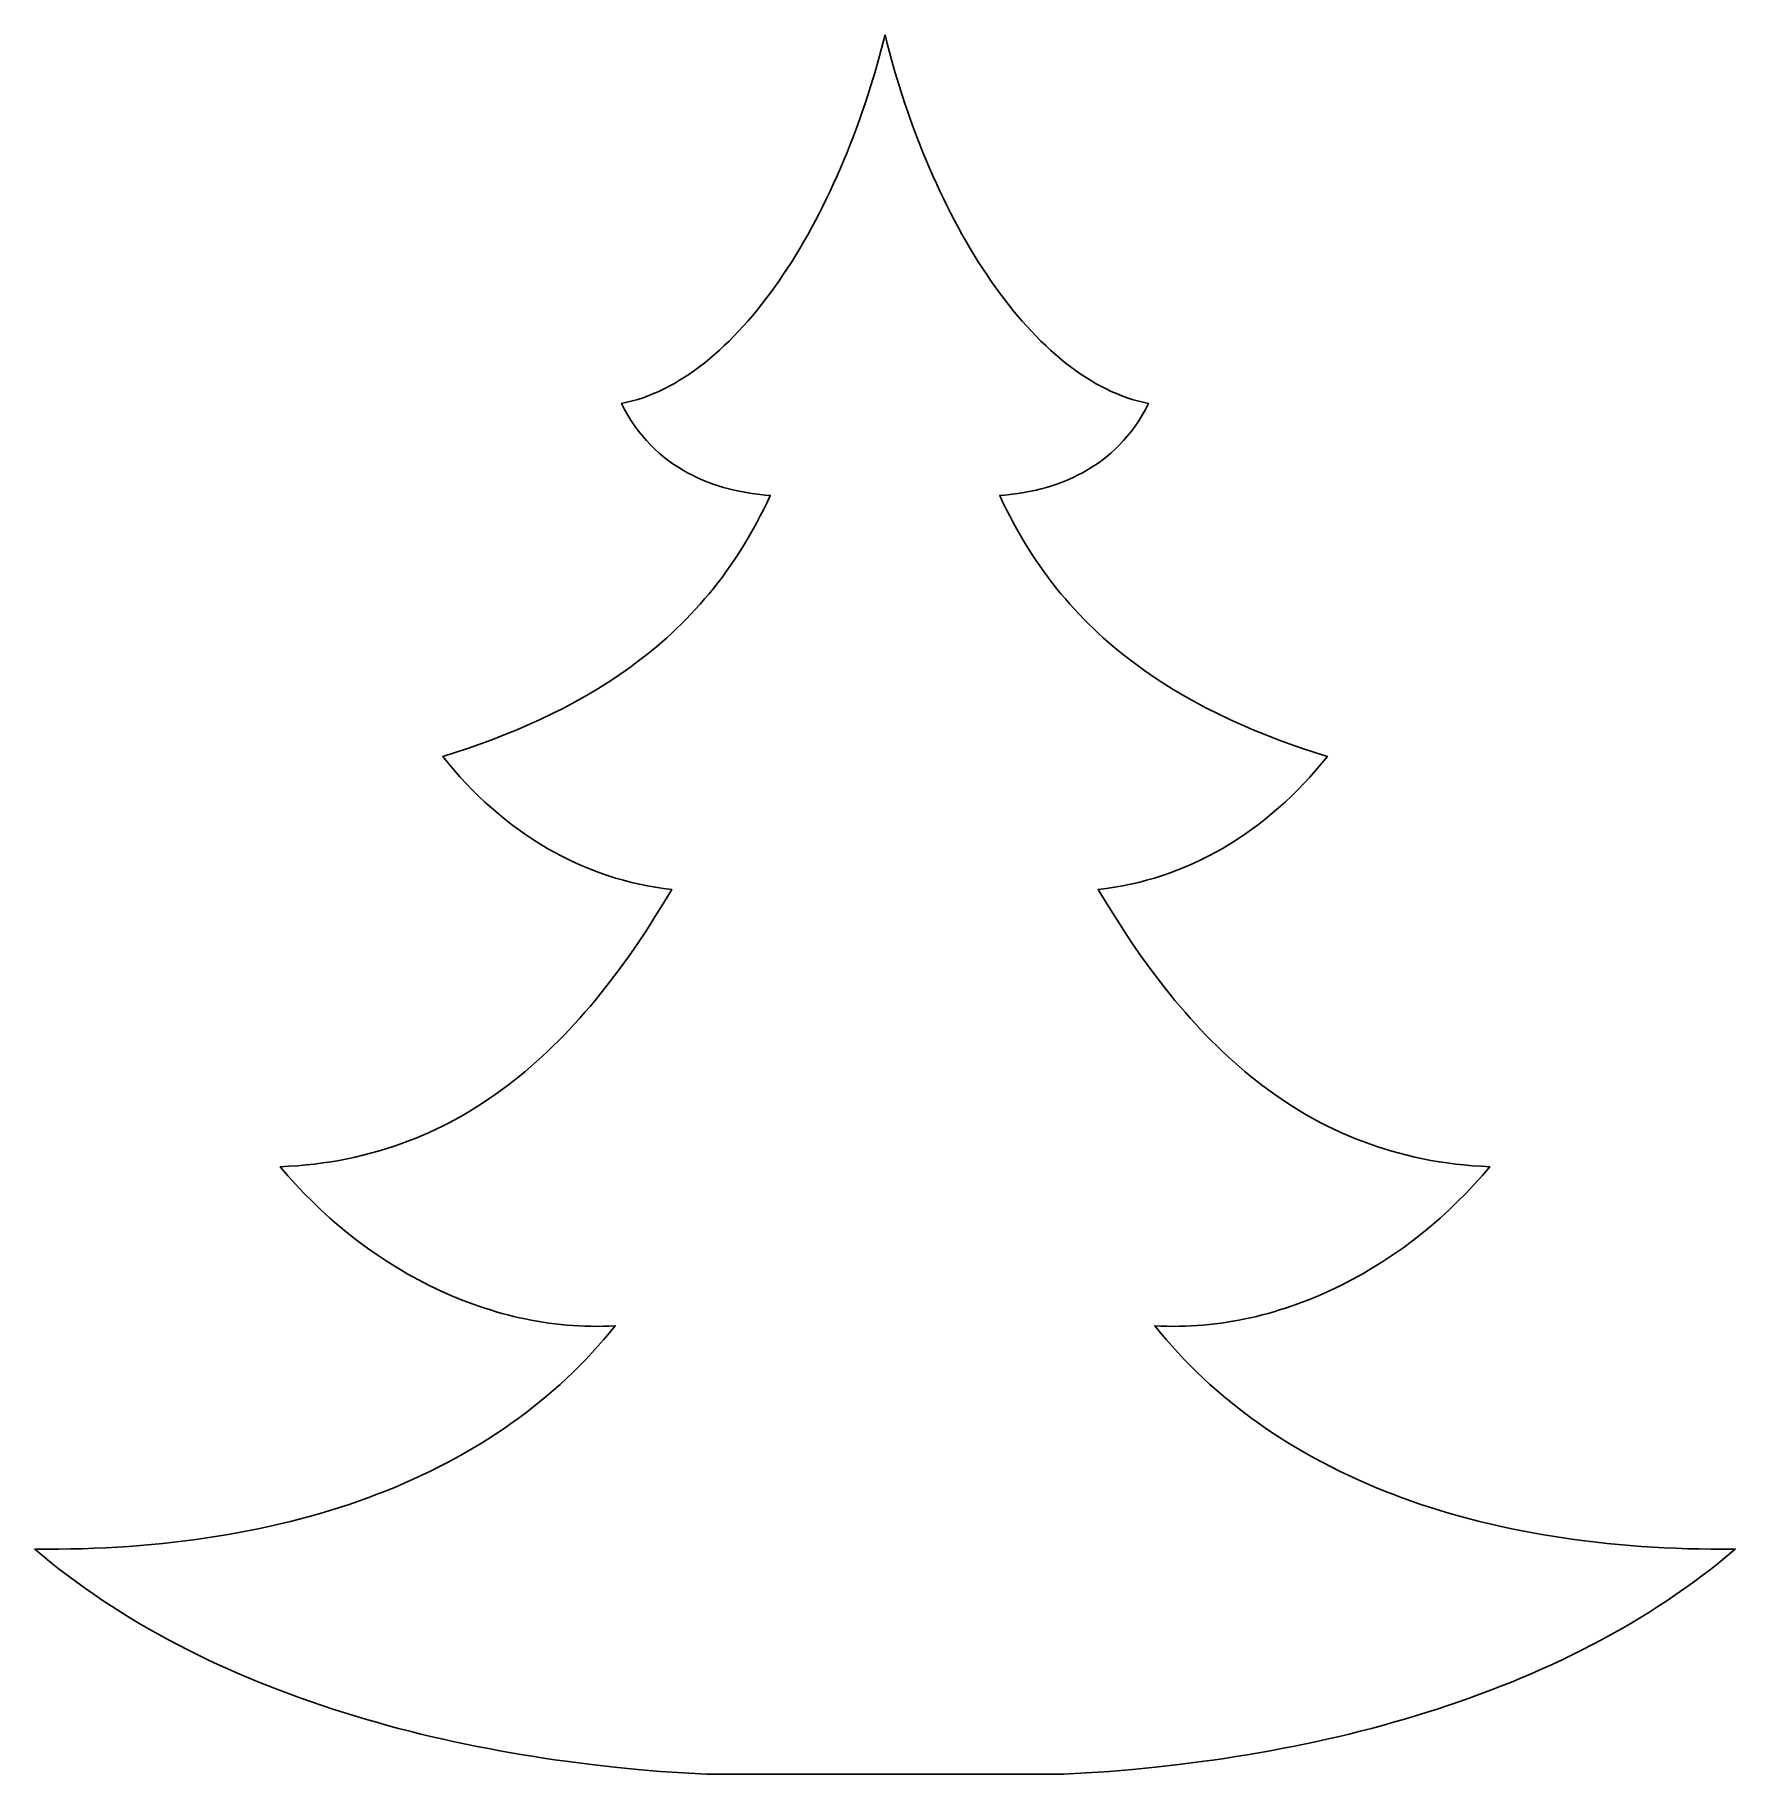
# Model space of a CAD drawing. Extents: x 0 to 5.87, y -0.01 to 5.99.
import ezdxf

# ---------------------------------------------------------------- set-up
doc = ezdxf.new("R2010")
doc.units = 0
doc.layers.add('LAYER_1', color=18, linetype='CONTINUOUS')

msp = doc.modelspace()

# ---------------------------------------------------------------- linework, layer by layer
at = {"layer": 'LAYER_1'}
msp.add_lwpolyline([(2.9333, 5.9861), (2.9257, 5.9559), (2.9178, 5.9259), (2.9096, 5.8961), (2.9011, 5.8664), (2.8924, 5.8369), (2.8834, 5.8075), (2.8742, 5.7784), (2.8647, 5.7494), (2.8549, 5.7207), (2.8449, 5.6922), (2.8346, 5.6639), (2.8241, 5.6359), (2.8134, 5.608), (2.8024, 5.5805), (2.7912, 5.5532), (2.7797, 5.5262), (2.768, 5.4994), (2.7561, 5.473), (2.744, 5.4468), (2.7317, 5.4209), (2.7191, 5.3954), (2.7063, 5.3702), (2.6933, 5.3453), (2.6802, 5.3207), (2.6668, 5.2965), (2.6532, 5.2726), (2.6394, 5.2491), (2.6254, 5.226), (2.6113, 5.2033), (2.597, 5.1809), (2.5824, 5.159), (2.5677, 5.1374), (2.5529, 5.1163), (2.5378, 5.0956), (2.5226, 5.0753), (2.5073, 5.0555), (2.4917, 5.0361), (2.476, 5.0172), (2.4602, 4.9987), (2.4442, 4.9808), (2.4281, 4.9633), (2.4118, 4.9463), (2.3954, 4.9298), (2.3788, 4.9138), (2.3622, 4.8983), (2.3453, 4.8834), (2.3284, 4.869), (2.3114, 4.8551), (2.2942, 4.8418), (2.2769, 4.829), (2.2595, 4.8169), (2.242, 4.8053), (2.2243, 4.7942), (2.2066, 4.7838), (2.1888, 4.774), (2.1709, 4.7648), (2.1529, 4.7562), (2.1348, 4.7483), (2.1166, 4.741), (2.0984, 4.7343), (2.08, 4.7283), (2.0616, 4.723), (2.0431, 4.7183), (2.0246, 4.7144), (2.035, 4.6936), (2.0461, 4.6737), (2.0578, 4.6547), (2.0701, 4.6364), (2.0829, 4.6189), (2.0962, 4.6023), (2.11, 4.5864), (2.1243, 4.5712), (2.139, 4.5568), (2.1541, 4.5431), (2.1696, 4.5302), (2.1855, 4.5179), (2.2017, 4.5063), (2.2182, 4.4954), (2.235, 4.4851), (2.252, 4.4755), (2.2693, 4.4665), (2.2867, 4.4581), (2.3044, 4.4503), (2.3222, 4.4431), (2.3401, 4.4365), (2.3581, 4.4305), (2.3761, 4.4249), (2.3942, 4.4199), (2.4123, 4.4155), (2.4304, 4.4115), (2.4485, 4.408), (2.4665, 4.405), (2.4844, 4.4024), (2.5022, 4.4003), (2.5198, 4.3986), (2.5373, 4.3973), (2.5262, 4.3733), (2.5148, 4.3496), (2.5031, 4.3264), (2.4911, 4.3035), (2.4788, 4.281), (2.4662, 4.2589), (2.4534, 4.2372), (2.4403, 4.2159), (2.4269, 4.1949), (2.4133, 4.1743), (2.3994, 4.154), (2.3853, 4.1342), (2.3709, 4.1146), (2.3563, 4.0955), (2.3414, 4.0766), (2.3263, 4.0581), (2.3109, 4.04), (2.2954, 4.0222), (2.2796, 4.0047), (2.2635, 3.9875), (2.2473, 3.9707), (2.2309, 3.9542), (2.2142, 3.938), (2.1974, 3.9221), (2.1803, 3.9065), (2.1631, 3.8912), (2.1457, 3.8762), (2.128, 3.8616), (2.1102, 3.8472), (2.0923, 3.8331), (2.0741, 3.8192), (2.0558, 3.8057), (2.0373, 3.7924), (2.0187, 3.7794), (1.9999, 3.7667), (1.981, 3.7543), (1.9427, 3.7301), (1.9038, 3.707), (1.8645, 3.6848), (1.8246, 3.6636), (1.7843, 3.6434), (1.7436, 3.624), (1.7025, 3.6054), (1.6611, 3.5877), (1.6194, 3.5708), (1.5773, 3.5546), (1.5351, 3.5391), (1.4927, 3.5244), (1.45, 3.5103), (1.4073, 3.4969), (1.4269, 3.4726), (1.4469, 3.449), (1.4673, 3.4259), (1.4881, 3.4033), (1.5094, 3.3814), (1.5311, 3.3601), (1.5531, 3.3393), (1.5755, 3.3192), (1.5983, 3.2996), (1.6214, 3.2807), (1.6449, 3.2625), (1.6687, 3.2448), (1.6929, 3.2279), (1.7173, 3.2115), (1.742, 3.1959), (1.7671, 3.1809), (1.7924, 3.1665), (1.8179, 3.1529), (1.8438, 3.14), (1.8698, 3.1277), (1.8961, 3.1162), (1.9226, 3.1054), (1.9494, 3.0953), (1.9763, 3.0859), (2.0034, 3.0773), (2.0307, 3.0695), (2.0582, 3.0624), (2.0858, 3.056), (2.1135, 3.0504), (2.1414, 3.0456), (2.1694, 3.0416), (2.1975, 3.0384), (2.1689, 2.9906), (2.1397, 2.9434), (2.1099, 2.8968), (2.0793, 2.851), (2.0481, 2.8059), (2.0161, 2.7617), (1.9833, 2.7184), (1.9667, 2.697), (1.9498, 2.6759), (1.9328, 2.6551), (1.9155, 2.6345), (1.8981, 2.6142), (1.8804, 2.5941), (1.8625, 2.5744), (1.8444, 2.5549), (1.8261, 2.5356), (1.8075, 2.5167), (1.7888, 2.4981), (1.7698, 2.4798), (1.7505, 2.4618), (1.7311, 2.4442), (1.7113, 2.4269), (1.6914, 2.4099), (1.6712, 2.3932), (1.6508, 2.3769), (1.6301, 2.361), (1.6091, 2.3454), (1.5879, 2.3302), (1.5665, 2.3154), (1.5447, 2.3009), (1.5227, 2.2869), (1.5005, 2.2732), (1.4779, 2.26), (1.4551, 2.2472), (1.432, 2.2347), (1.4086, 2.2228), (1.385, 2.2112), (1.361, 2.2001), (1.3368, 2.1894), (1.3123, 2.1792), (1.2874, 2.1695), (1.2623, 2.1602), (1.2368, 2.1514), (1.2111, 2.1431), (1.185, 2.1352), (1.1587, 2.1279), (1.132, 2.121), (1.1049, 2.1147), (1.0776, 2.1089), (1.0499, 2.1036), (1.022, 2.0988), (0.9936, 2.0946), (0.965, 2.0909), (0.936, 2.0878), (0.9066, 2.0852), (0.8769, 2.0832), (0.8469, 2.0817), (0.8733, 2.0506), (0.9006, 2.0202), (0.9287, 1.9903), (0.9576, 1.9611), (0.9874, 1.9325), (1.0179, 1.9047), (1.0492, 1.8776), (1.0812, 1.8513), (1.1139, 1.8258), (1.1473, 1.8011), (1.1813, 1.7773), (1.216, 1.7544), (1.2513, 1.7324), (1.2871, 1.7113), (1.3235, 1.6913), (1.3605, 1.6723), (1.3979, 1.6543), (1.4358, 1.6375), (1.4549, 1.6295), (1.4742, 1.6217), (1.4935, 1.6143), (1.5129, 1.6071), (1.5325, 1.6003), (1.5521, 1.5937), (1.5719, 1.5874), (1.5917, 1.5815), (1.6116, 1.5758), (1.6316, 1.5705), (1.6517, 1.5655), (1.6719, 1.5608), (1.6921, 1.5564), (1.7124, 1.5524), (1.7328, 1.5487), (1.7532, 1.5454), (1.7737, 1.5423), (1.7943, 1.5397), (1.8149, 1.5373), (1.8356, 1.5354), (1.8563, 1.5338), (1.8771, 1.5325), (1.8979, 1.5316), (1.9188, 1.5311), (1.9397, 1.531), (1.9606, 1.5312), (1.9816, 1.5318), (2.0026, 1.5328), (1.9831, 1.5089), (1.9632, 1.4854), (1.9429, 1.4622), (1.9222, 1.4394), (1.9011, 1.417), (1.8795, 1.3949), (1.8576, 1.3732), (1.8352, 1.3519), (1.8124, 1.3309), (1.7892, 1.3103), (1.7656, 1.2901), (1.7416, 1.2702), (1.7173, 1.2507), (1.6925, 1.2316), (1.6673, 1.2128), (1.6417, 1.1945), (1.6158, 1.1765), (1.5894, 1.1588), (1.5627, 1.1416), (1.5356, 1.1247), (1.5081, 1.1082), (1.4802, 1.0921), (1.4519, 1.0763), (1.4233, 1.061), (1.3943, 1.046), (1.365, 1.0314), (1.3352, 1.0171), (1.3051, 1.0033), (1.2747, 0.9898), (1.2439, 0.9767), (1.2127, 0.964), (1.1812, 0.9517), (1.1493, 0.9397), (1.1171, 0.9282), (1.0846, 0.917), (1.0516, 0.9062), (1.0184, 0.8958), (0.9848, 0.8858), (0.9509, 0.8761), (0.9166, 0.8669), (0.882, 0.858), (0.8471, 0.8496), (0.8118, 0.8415), (0.7763, 0.8338), (0.7404, 0.8265), (0.7041, 0.8196), (0.6676, 0.813), (0.6307, 0.8069), (0.5936, 0.8012), (0.5561, 0.7958), (0.5183, 0.7909), (0.4802, 0.7863), (0.4418, 0.7822), (0.4031, 0.7784), (0.3641, 0.775), (0.3248, 0.772), (0.2852, 0.7695), (0.2453, 0.7673), (0.2051, 0.7655), (0.1647, 0.7641), (0.1239, 0.7631), (0.0829, 0.7626), (0.0416, 0.7624), (0, 0.7626), (0.0281, 0.7389), (0.0566, 0.7157), (0.0855, 0.6928), (0.1148, 0.6704), (0.1445, 0.6483), (0.1746, 0.6267), (0.2051, 0.6055), (0.2359, 0.5846), (0.267, 0.5642), (0.2986, 0.5442), (0.3304, 0.5245), (0.3626, 0.5053), (0.3951, 0.4864), (0.428, 0.4679), (0.4611, 0.4498), (0.4946, 0.4321), (0.5284, 0.4148), (0.5624, 0.3978), (0.5968, 0.3812), (0.6314, 0.365), (0.6663, 0.3492), (0.7014, 0.3337), (0.7368, 0.3186), (0.7725, 0.3039), (0.8084, 0.2895), (0.8445, 0.2755), (0.8808, 0.2618), (0.9174, 0.2485), (0.9542, 0.2356), (0.9912, 0.223), (1.0283, 0.2107), (1.0657, 0.1988), (1.1033, 0.1872), (1.141, 0.176), (1.1789, 0.1651), (1.2169, 0.1545), (1.2551, 0.1443), (1.2935, 0.1344), (1.332, 0.1248), (1.3706, 0.1156), (1.4093, 0.1067), (1.4482, 0.0981), (1.4872, 0.0898), (1.5262, 0.0819), (1.5654, 0.0743), (1.6046, 0.0669), (1.644, 0.0599), (1.6834, 0.0532), (1.7228, 0.0468), (1.7623, 0.0407), (1.8019, 0.0349), (1.8415, 0.0295), (1.9209, 0.0194), (2.0003, 0.0104), (2.0797, 0.0027), (2.1591, -0.004), (2.2384, -0.0095), (2.3176, -0.0139), (3.5489, -0.0139), (3.6281, -0.0095), (3.7074, -0.004), (3.7868, 0.0027), (3.8663, 0.0104), (3.9457, 0.0194), (4.025, 0.0295), (4.0646, 0.0349), (4.1042, 0.0407), (4.1437, 0.0468), (4.1832, 0.0532), (4.2226, 0.0599), (4.2619, 0.0669), (4.3012, 0.0743), (4.3403, 0.0819), (4.3794, 0.0898), (4.4184, 0.0981), (4.4572, 0.1067), (4.496, 0.1156), (4.5346, 0.1248), (4.5731, 0.1344), (4.6114, 0.1443), (4.6496, 0.1545), (4.6877, 0.1651), (4.7256, 0.176), (4.7633, 0.1872), (4.8008, 0.1988), (4.8382, 0.2107), (4.8754, 0.223), (4.9124, 0.2356), (4.9491, 0.2485), (4.9857, 0.2618), (5.0221, 0.2755), (5.0582, 0.2895), (5.0941, 0.3039), (5.1297, 0.3186), (5.1651, 0.3337), (5.2003, 0.3492), (5.2352, 0.365), (5.2698, 0.3812), (5.3041, 0.3978), (5.3382, 0.4148), (5.3719, 0.4321), (5.4054, 0.4498), (5.4385, 0.4679), (5.4714, 0.4864), (5.5039, 0.5053), (5.5361, 0.5245), (5.568, 0.5442), (5.5995, 0.5642), (5.6306, 0.5846), (5.6614, 0.6055), (5.6919, 0.6267), (5.722, 0.6483), (5.7517, 0.6704), (5.781, 0.6928), (5.8099, 0.7157), (5.8384, 0.7389), (5.8665, 0.7626), (5.8249, 0.7624), (5.7836, 0.7626), (5.7426, 0.7631), (5.7018, 0.7641), (5.6613, 0.7655), (5.6212, 0.7673), (5.5813, 0.7695), (5.5417, 0.772), (5.5024, 0.775), (5.4634, 0.7784), (5.4247, 0.7822), (5.3863, 0.7863), (5.3482, 0.7909), (5.3104, 0.7958), (5.2729, 0.8012), (5.2357, 0.8069), (5.1989, 0.813), (5.1623, 0.8196), (5.1261, 0.8265), (5.0902, 0.8338), (5.0546, 0.8415), (5.0194, 0.8496), (4.9845, 0.858), (4.9499, 0.8669), (4.9156, 0.8761), (4.8817, 0.8858), (4.8481, 0.8958), (4.8148, 0.9062), (4.7819, 0.917), (4.7494, 0.9282), (4.7172, 0.9397), (4.6853, 0.9517), (4.6538, 0.964), (4.6226, 0.9767), (4.5918, 0.9898), (4.5613, 1.0033), (4.5313, 1.0171), (4.5015, 1.0314), (4.4722, 1.046), (4.4432, 1.061), (4.4146, 1.0763), (4.3863, 1.0921), (4.3585, 1.1082), (4.331, 1.1247), (4.3038, 1.1416), (4.2771, 1.1588), (4.2508, 1.1765), (4.2248, 1.1945), (4.1992, 1.2128), (4.1741, 1.2316), (4.1493, 1.2507), (4.1249, 1.2702), (4.1009, 1.2901), (4.0773, 1.3103), (4.0541, 1.3309), (4.0313, 1.3519), (4.009, 1.3732), (3.987, 1.3949), (3.9655, 1.417), (3.9443, 1.4394), (3.9236, 1.4622), (3.9033, 1.4854), (3.8834, 1.5089), (3.864, 1.5328), (3.885, 1.5318), (3.9059, 1.5312), (3.9269, 1.531), (3.9478, 1.5311), (3.9686, 1.5316), (3.9894, 1.5325), (4.0102, 1.5338), (4.0309, 1.5354), (4.0516, 1.5373), (4.0722, 1.5397), (4.0928, 1.5423), (4.1133, 1.5454), (4.1337, 1.5487), (4.1541, 1.5524), (4.1744, 1.5564), (4.1947, 1.5608), (4.2148, 1.5655), (4.2349, 1.5705), (4.2549, 1.5758), (4.2748, 1.5815), (4.2947, 1.5874), (4.3144, 1.5937), (4.334, 1.6003), (4.3536, 1.6071), (4.373, 1.6143), (4.3924, 1.6217), (4.4116, 1.6295), (4.4307, 1.6375), (4.4686, 1.6543), (4.5061, 1.6723), (4.543, 1.6913), (4.5794, 1.7113), (4.6153, 1.7324), (4.6505, 1.7544), (4.6852, 1.7773), (4.7192, 1.8011), (4.7526, 1.8258), (4.7854, 1.8513), (4.8174, 1.8776), (4.8486, 1.9047), (4.8792, 1.9325), (4.9089, 1.9611), (4.9379, 1.9903), (4.966, 2.0202), (4.9933, 2.0506), (5.0197, 2.0817), (4.9896, 2.0832), (4.9599, 2.0852), (4.9306, 2.0878), (4.9016, 2.0909), (4.8729, 2.0946), (4.8446, 2.0988), (4.8166, 2.1036), (4.7889, 2.1089), (4.7616, 2.1147), (4.7346, 2.121), (4.7079, 2.1279), (4.6815, 2.1352), (4.6555, 2.1431), (4.6297, 2.1514), (4.6043, 2.1602), (4.5791, 2.1695), (4.5543, 2.1792), (4.5298, 2.1894), (4.5055, 2.2001), (4.4816, 2.2112), (4.4579, 2.2228), (4.4345, 2.2347), (4.4114, 2.2472), (4.3886, 2.26), (4.3661, 2.2732), (4.3438, 2.2869), (4.3218, 2.3009), (4.3001, 2.3154), (4.2786, 2.3302), (4.2574, 2.3454), (4.2365, 2.361), (4.2158, 2.3769), (4.1953, 2.3932), (4.1751, 2.4099), (4.1552, 2.4269), (4.1355, 2.4442), (4.116, 2.4618), (4.0968, 2.4798), (4.0778, 2.4981), (4.059, 2.5167), (4.0405, 2.5356), (4.0221, 2.5549), (4.004, 2.5744), (3.9861, 2.5941), (3.9685, 2.6142), (3.951, 2.6345), (3.9337, 2.6551), (3.9167, 2.6759), (3.8998, 2.697), (3.8832, 2.7184), (3.8504, 2.7617), (3.8185, 2.8059), (3.7872, 2.851), (3.7567, 2.8968), (3.7268, 2.9434), (3.6976, 2.9906), (3.669, 3.0384), (3.6971, 3.0416), (3.7251, 3.0456), (3.753, 3.0504), (3.7807, 3.056), (3.8084, 3.0624), (3.8358, 3.0695), (3.8631, 3.0773), (3.8902, 3.0859), (3.9172, 3.0953), (3.9439, 3.1054), (3.9704, 3.1162), (3.9967, 3.1277), (4.0228, 3.14), (4.0486, 3.1529), (4.0741, 3.1665), (4.0994, 3.1809), (4.1245, 3.1959), (4.1492, 3.2115), (4.1736, 3.2279), (4.1978, 3.2448), (4.2216, 3.2625), (4.2451, 3.2807), (4.2682, 3.2996), (4.291, 3.3192), (4.3134, 3.3393), (4.3355, 3.3601), (4.3571, 3.3814), (4.3784, 3.4033), (4.3992, 3.4259), (4.4197, 3.449), (4.4397, 3.4726), (4.4593, 3.4969), (4.4165, 3.5103), (4.3739, 3.5244), (4.3314, 3.5391), (4.2892, 3.5546), (4.2472, 3.5708), (4.2054, 3.5877), (4.164, 3.6054), (4.1229, 3.624), (4.0822, 3.6434), (4.0419, 3.6636), (4.0021, 3.6848), (3.9627, 3.707), (3.9238, 3.7301), (3.8855, 3.7543), (3.8666, 3.7667), (3.8478, 3.7794), (3.8292, 3.7924), (3.8107, 3.8057), (3.7924, 3.8192), (3.7742, 3.8331), (3.7563, 3.8472), (3.7385, 3.8616), (3.7209, 3.8762), (3.7034, 3.8912), (3.6862, 3.9065), (3.6691, 3.9221), (3.6523, 3.938), (3.6356, 3.9542), (3.6192, 3.9707), (3.603, 3.9875), (3.587, 4.0047), (3.5712, 4.0222), (3.5556, 4.04), (3.5402, 4.0581), (3.5251, 4.0766), (3.5102, 4.0955), (3.4956, 4.1146), (3.4812, 4.1342), (3.4671, 4.154), (3.4532, 4.1743), (3.4396, 4.1949), (3.4262, 4.2159), (3.4131, 4.2372), (3.4003, 4.2589), (3.3877, 4.281), (3.3754, 4.3035), (3.3634, 4.3264), (3.3517, 4.3496), (3.3403, 4.3733), (3.3292, 4.3973), (3.3467, 4.3986), (3.3643, 4.4003), (3.3821, 4.4024), (3.4, 4.405), (3.418, 4.408), (3.4361, 4.4115), (3.4542, 4.4155), (3.4723, 4.4199), (3.4904, 4.4249), (3.5085, 4.4305), (3.5264, 4.4365), (3.5444, 4.4431), (3.5621, 4.4503), (3.5798, 4.4581), (3.5972, 4.4665), (3.6145, 4.4755), (3.6315, 4.4851), (3.6483, 4.4954), (3.6648, 4.5063), (3.681, 4.5179), (3.6969, 4.5302), (3.7124, 4.5431), (3.7276, 4.5568), (3.7423, 4.5712), (3.7565, 4.5864), (3.7704, 4.6023), (3.7837, 4.6189), (3.7965, 4.6364), (3.8087, 4.6547), (3.8204, 4.6737), (3.8315, 4.6936), (3.842, 4.7144), (3.8234, 4.7183), (3.8049, 4.723), (3.7865, 4.7283), (3.7682, 4.7343), (3.7499, 4.741), (3.7318, 4.7483), (3.7137, 4.7562), (3.6957, 4.7648), (3.6778, 4.774), (3.6599, 4.7838), (3.6422, 4.7942), (3.6246, 4.8053), (3.6071, 4.8169), (3.5897, 4.829), (3.5724, 4.8418), (3.5552, 4.8551), (3.5381, 4.869), (3.5212, 4.8834), (3.5044, 4.8983), (3.4877, 4.9138), (3.4711, 4.9298), (3.4547, 4.9463), (3.4385, 4.9633), (3.4223, 4.9808), (3.4063, 4.9987), (3.3905, 5.0172), (3.3748, 5.0361), (3.3593, 5.0555), (3.3439, 5.0753), (3.3287, 5.0956), (3.3137, 5.1163), (3.2988, 5.1374), (3.2841, 5.159), (3.2696, 5.1809), (3.2552, 5.2033), (3.2411, 5.226), (3.2271, 5.2491), (3.2133, 5.2726), (3.1998, 5.2965), (3.1864, 5.3207), (3.1732, 5.3453), (3.1602, 5.3702), (3.1474, 5.3954), (3.1349, 5.4209), (3.1225, 5.4468), (3.1104, 5.473), (3.0985, 5.4994), (3.0868, 5.5262), (3.0754, 5.5532), (3.0641, 5.5805), (3.0531, 5.608), (3.0424, 5.6359), (3.0319, 5.6639), (3.0216, 5.6922), (3.0116, 5.7207), (3.0019, 5.7494), (2.9924, 5.7784), (2.9831, 5.8075), (2.9741, 5.8369), (2.9654, 5.8664), (2.957, 5.8961), (2.9488, 5.9259), (2.9409, 5.9559)], close=True, dxfattribs=at)

doc.saveas('drawing.dxf')
